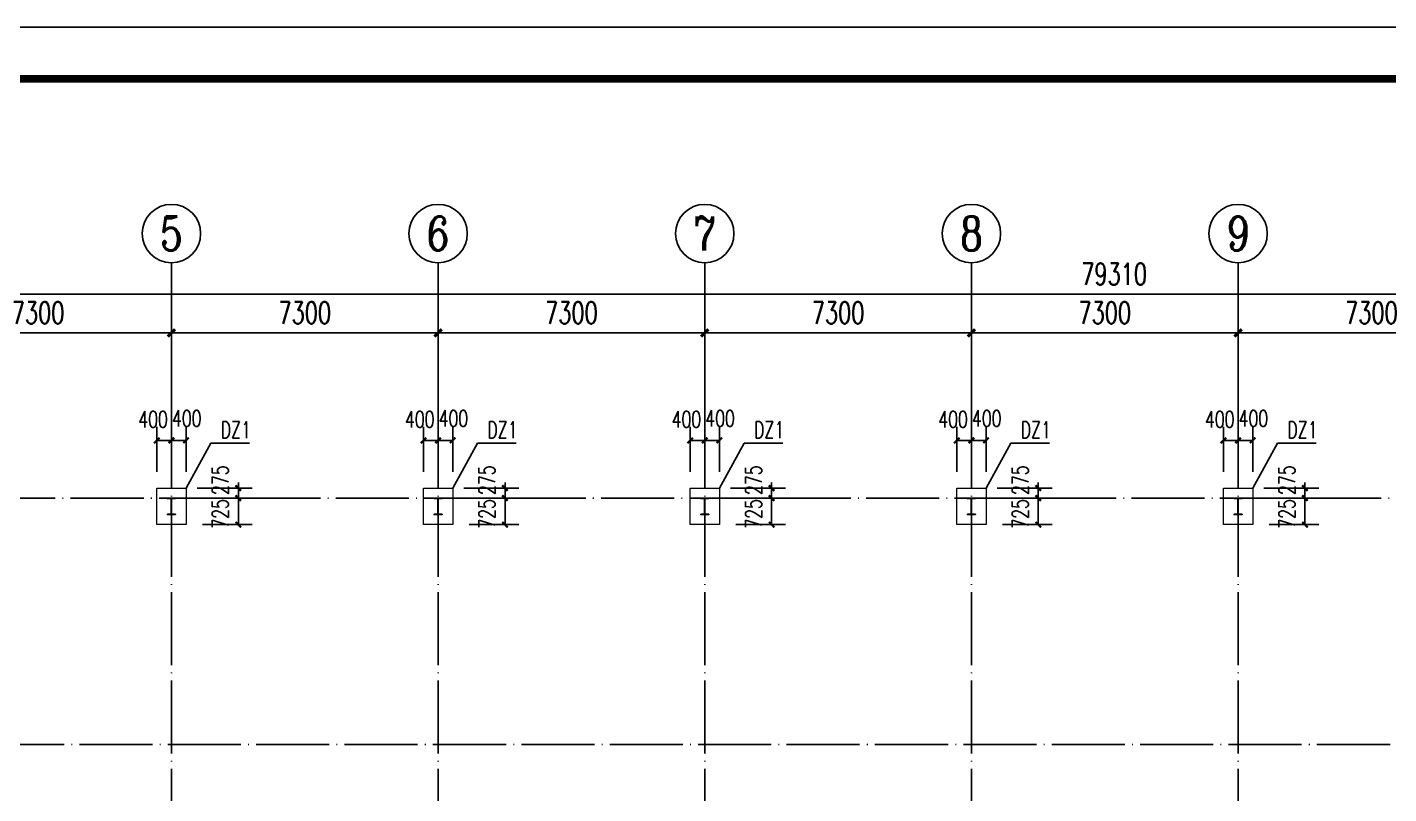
# Model space of a CAD drawing. Extents: x -89996 to 1006241, y -2176 to 440573.
# Drawn here: x 280342 to 317614, y 151594 to 172594 of the extents above; entities that cross this region are included whole.
import ezdxf
from ezdxf.enums import TextEntityAlignment as Align

# ---------------------------------------------------------------- set-up
doc = ezdxf.new("R2010")
doc.units = 0
doc.header["$LTSCALE"] = 1000
doc.header["$MEASUREMENT"] = 0
doc.linetypes.add('DOTE', pattern=[2.42, 2, -0.2, 0.02, -0.2])
for name, color, linetype in [('AXIS', 3, 'Continuous'), ('AXIS_TEXT', 7, 'Continuous'), ('DIM_LEAD', 3, 'Continuous'), ('DOTE', 1, 'DOTE'), ('GZ', 50, 'Continuous'), ('PUB_TITLE', 4, 'Continuous'), ('WALL', 9, 'Continuous'), ('YCX', 90, 'Continuous')]:
    doc.layers.add(name, color=color, linetype=linetype)
doc.layers.add('BASE_SING', color=7, linetype='Continuous', lineweight=0)
doc.styles.add('_TCH_AXIS', font='COMPLEX', dxfattribs={"bigfont": 'GBCBIG'})
doc.styles.add('_TCH_DIM_T3', font='SIMPLEX', dxfattribs={"width": 0.705882, "bigfont": 'GBCBIG'})
doc.styles.add('COMPLEX', font='COMPLEX')
doc.dimstyles.new('_TCH_ARCH&&200', dxfattribs={"dimtxt": 595, "dimasz": 200, "dimexe": 500, "dimexo": 600, "dimgap": 252.5, "dimtad": 1, "dimdec": 0, "dimzin": 0, "dimdsep": 46, "dimtxsty": '_TCH_DIM_T3', "dimblk": 'ARCHTICK', "dimcen": 0.09, "dimclrt": 7, "dimazin": 2, "dimtfac": 1, "dimtdec": 0, "dimtix": 1, "dimtmove": 2, "dimatfit": 3, "dimfxl": 0, "dimtolj": 1, "dimtzin": 0, "dimarcsym": 0})
doc.dimstyles.new('TCH-200-1', dxfattribs={"dimtxt": 595, "dimasz": 200, "dimexe": 500, "dimexo": 600, "dimgap": 252.5, "dimtad": 1, "dimdec": 0, "dimzin": 0, "dimdsep": 46, "dimtxsty": '_TCH_DIM_T3', "dimblk": 'ARCHTICK', "dimcen": 0.09, "dimclrd": 3, "dimclre": 3, "dimclrt": 7, "dimazin": 2, "dimtfac": 1, "dimtdec": 0, "dimtix": 1, "dimtmove": 2, "dimatfit": 3, "dimfxl": 0, "dimtolj": 1, "dimtzin": 0, "dimarcsym": 0})
doc.dimstyles.new('TCH_150_1', dxfattribs={"dimtxt": 446.25, "dimasz": 150, "dimexe": 375, "dimexo": 450, "dimgap": 189.375, "dimtad": 1, "dimdec": 0, "dimzin": 0, "dimdsep": 46, "dimtxsty": '_TCH_DIM_T3', "dimblk": 'ARCHTICK', "dimcen": 0.09, "dimclrd": 256, "dimclre": 256, "dimclrt": 7, "dimazin": 2, "dimtfac": 1, "dimtdec": 0, "dimtix": 1, "dimtmove": 2, "dimatfit": 3, "dimfxl": 0, "dimtolj": 1, "dimtzin": 0, "dimarcsym": 0})

# ---------------------------------------------------------------- blocks, each defined once
blk = doc.blocks.new('_AXISO')
blk.add_circle((0, 0), 0.5)
at = {"layer": 'AXIS_TEXT', "style": 'COMPLEX', "width": 1.041667}
blk.add_attdef('A', text='', height=0.56, dxfattribs=at).set_placement((-0.25, -0.28), (0.25, -0.28), align=Align.FIT)
blk = doc.blocks.new('_ArchTick')
at = {"color": 0, "linetype": 'ByBlock', "const_width": 0.4}
blk.add_lwpolyline([(-0.5, -0.5), (0.5, 0.5)], dxfattribs=at)
blk = doc.blocks.new('*D3021')
at = {"layer": 'AXIS', "color": 0, "lineweight": -2, "transparency": 16777216}
for p, q in [((17240, 42427), (17240, 45877)), ((24540, 42427), (24540, 45877)), ((17240, 45377), (24540, 45377))]:
    blk.add_line(p, q, dxfattribs=at)
at = {"layer": 'Defpoints', "color": 0, "transparency": 16777216}
for p in [(24540, 45377), (17240, 41827), (24540, 41827)]:
    blk.add_point(p, dxfattribs=at)
at = {"layer": 'AXIS', "color": 0, "lineweight": -2, "transparency": 16777216, "xscale": 200, "yscale": 200, "zscale": 200, "rotation": 180}
blk.add_blockref('_ArchTick', (17240, 45377), dxfattribs=at)
at = {"layer": 'AXIS', "color": 0, "lineweight": -2, "transparency": 16777216, "xscale": 200, "yscale": 200, "zscale": 200}
blk.add_blockref('_ArchTick', (24540, 45377), dxfattribs=at)
at = {"layer": 'AXIS', "color": 7, "transparency": 16777216, "insert": (20890, 45927), "char_height": 595, "attachment_point": 5, "style": '_TCH_DIM_T3'}
blk.add_mtext('\\A1;7300', dxfattribs=at)
blk = doc.blocks.new('*D3022')
at = {"layer": 'AXIS', "color": 0, "lineweight": -2, "transparency": 16777216}
for p, q in [((24540, 42427), (24540, 45877)), ((31840, 42427), (31840, 45877)), ((24540, 45377), (31840, 45377))]:
    blk.add_line(p, q, dxfattribs=at)
at = {"layer": 'Defpoints', "color": 0, "transparency": 16777216}
for p in [(31840, 45377), (24540, 41827), (31840, 41827)]:
    blk.add_point(p, dxfattribs=at)
at = {"layer": 'AXIS', "color": 0, "lineweight": -2, "transparency": 16777216, "xscale": 200, "yscale": 200, "zscale": 200, "rotation": 180}
blk.add_blockref('_ArchTick', (24540, 45377), dxfattribs=at)
at = {"layer": 'AXIS', "color": 0, "lineweight": -2, "transparency": 16777216, "xscale": 200, "yscale": 200, "zscale": 200}
blk.add_blockref('_ArchTick', (31840, 45377), dxfattribs=at)
at = {"layer": 'AXIS', "color": 7, "transparency": 16777216, "insert": (28190, 45927), "char_height": 595, "attachment_point": 5, "style": '_TCH_DIM_T3'}
blk.add_mtext('\\A1;7300', dxfattribs=at)
blk = doc.blocks.new('*D3023')
at = {"layer": 'AXIS', "color": 0, "lineweight": -2, "transparency": 16777216}
for p, q in [((31840, 42427), (31840, 45877)), ((39140, 42427), (39140, 45877)), ((31840, 45377), (39140, 45377))]:
    blk.add_line(p, q, dxfattribs=at)
at = {"layer": 'Defpoints', "color": 0, "transparency": 16777216}
for p in [(39140, 45377), (31840, 41827), (39140, 41827)]:
    blk.add_point(p, dxfattribs=at)
at = {"layer": 'AXIS', "color": 0, "lineweight": -2, "transparency": 16777216, "xscale": 200, "yscale": 200, "zscale": 200, "rotation": 180}
blk.add_blockref('_ArchTick', (31840, 45377), dxfattribs=at)
at = {"layer": 'AXIS', "color": 0, "lineweight": -2, "transparency": 16777216, "xscale": 200, "yscale": 200, "zscale": 200}
blk.add_blockref('_ArchTick', (39140, 45377), dxfattribs=at)
at = {"layer": 'AXIS', "color": 7, "transparency": 16777216, "insert": (35490, 45927), "char_height": 595, "attachment_point": 5, "style": '_TCH_DIM_T3'}
blk.add_mtext('\\A1;7300', dxfattribs=at)
blk = doc.blocks.new('*D3024')
at = {"layer": 'AXIS', "color": 0, "lineweight": -2, "transparency": 16777216}
for p, q in [((39140, 42427), (39140, 45877)), ((46440, 42427), (46440, 45877)), ((39140, 45377), (46440, 45377))]:
    blk.add_line(p, q, dxfattribs=at)
at = {"layer": 'Defpoints', "color": 0, "transparency": 16777216}
for p in [(46440, 45377), (39140, 41827), (46440, 41827)]:
    blk.add_point(p, dxfattribs=at)
at = {"layer": 'AXIS', "color": 0, "lineweight": -2, "transparency": 16777216, "xscale": 200, "yscale": 200, "zscale": 200, "rotation": 180}
blk.add_blockref('_ArchTick', (39140, 45377), dxfattribs=at)
at = {"layer": 'AXIS', "color": 0, "lineweight": -2, "transparency": 16777216, "xscale": 200, "yscale": 200, "zscale": 200}
blk.add_blockref('_ArchTick', (46440, 45377), dxfattribs=at)
at = {"layer": 'AXIS', "color": 7, "transparency": 16777216, "insert": (42790, 45927), "char_height": 595, "attachment_point": 5, "style": '_TCH_DIM_T3'}
blk.add_mtext('\\A1;7300', dxfattribs=at)
blk = doc.blocks.new('*D3025')
at = {"layer": 'AXIS', "color": 0, "lineweight": -2, "transparency": 16777216}
for p, q in [((46440, 42427), (46440, 45877)), ((53740, 42427), (53740, 45877)), ((46440, 45377), (53740, 45377))]:
    blk.add_line(p, q, dxfattribs=at)
at = {"layer": 'Defpoints', "color": 0, "transparency": 16777216}
for p in [(53740, 45377), (46440, 41827), (53740, 41827)]:
    blk.add_point(p, dxfattribs=at)
at = {"layer": 'AXIS', "color": 0, "lineweight": -2, "transparency": 16777216, "xscale": 200, "yscale": 200, "zscale": 200, "rotation": 180}
blk.add_blockref('_ArchTick', (46440, 45377), dxfattribs=at)
at = {"layer": 'AXIS', "color": 0, "lineweight": -2, "transparency": 16777216, "xscale": 200, "yscale": 200, "zscale": 200}
blk.add_blockref('_ArchTick', (53740, 45377), dxfattribs=at)
at = {"layer": 'AXIS', "color": 7, "transparency": 16777216, "insert": (50090, 45927), "char_height": 595, "attachment_point": 5, "style": '_TCH_DIM_T3'}
blk.add_mtext('\\A1;7300', dxfattribs=at)
blk = doc.blocks.new('*D3026')
at = {"layer": 'AXIS', "color": 0, "lineweight": -2, "transparency": 16777216}
for p, q in [((53740, 42427), (53740, 45877)), ((61040, 42427), (61040, 45877)), ((53740, 45377), (61040, 45377))]:
    blk.add_line(p, q, dxfattribs=at)
at = {"layer": 'Defpoints', "color": 0, "transparency": 16777216}
for p in [(61040, 45377), (53740, 41827), (61040, 41827)]:
    blk.add_point(p, dxfattribs=at)
at = {"layer": 'AXIS', "color": 0, "lineweight": -2, "transparency": 16777216, "xscale": 200, "yscale": 200, "zscale": 200, "rotation": 180}
blk.add_blockref('_ArchTick', (53740, 45377), dxfattribs=at)
at = {"layer": 'AXIS', "color": 0, "lineweight": -2, "transparency": 16777216, "xscale": 200, "yscale": 200, "zscale": 200}
blk.add_blockref('_ArchTick', (61040, 45377), dxfattribs=at)
at = {"layer": 'AXIS', "color": 7, "transparency": 16777216, "insert": (57390, 45927), "char_height": 595, "attachment_point": 5, "style": '_TCH_DIM_T3'}
blk.add_mtext('\\A1;7300', dxfattribs=at)
blk = doc.blocks.new('*D324')
at = {"layer": 'Defpoints', "color": 0, "transparency": 16777216}
for p in [(270440, 165281), (349750, 160033), (270440, 159793)]:
    blk.add_point(p, dxfattribs=at)
at = {"layer": 'WALL', "color": 3, "lineweight": -2, "transparency": 16777216}
for p, q in [((270440, 160393), (270440, 165781)), ((349750, 160633), (349750, 165781)), ((349750, 165281), (270440, 165281))]:
    blk.add_line(p, q, dxfattribs=at)
at = {"layer": 'WALL', "color": 3, "lineweight": -2, "transparency": 16777216, "xscale": 200, "yscale": 200, "zscale": 200, "rotation": 180}
blk.add_blockref('_ArchTick', (270440, 165281), dxfattribs=at)
at = {"layer": 'WALL', "color": 3, "lineweight": -2, "transparency": 16777216, "xscale": 200, "yscale": 200, "zscale": 200}
blk.add_blockref('_ArchTick', (349750, 165281), dxfattribs=at)
at = {"layer": 'WALL', "color": 7, "transparency": 16777216, "insert": (310095, 165831), "char_height": 595, "attachment_point": 5, "style": '_TCH_DIM_T3'}
blk.add_mtext('\\A1;79310', dxfattribs=at)
blk = doc.blocks.new('*D2246')
at = {"layer": 'Defpoints', "color": 0, "transparency": 16777216}
for p in [(284290, 161275), (283890, 159968), (284290, 159968)]:
    blk.add_point(p, dxfattribs=at)
at = {"layer": 'DIM_LEAD', "lineweight": -2, "transparency": 16777216}
for p, q in [((283890, 160418), (283890, 161650)), ((284290, 160418), (284290, 161650)), ((283890, 161275), (284290, 161275))]:
    blk.add_line(p, q, dxfattribs=at)
at = {"layer": 'DIM_LEAD', "lineweight": -2, "transparency": 16777216, "xscale": 150, "yscale": 150, "zscale": 150, "rotation": 180}
blk.add_blockref('_ArchTick', (283890, 161275), dxfattribs=at)
at = {"layer": 'DIM_LEAD', "lineweight": -2, "transparency": 16777216, "xscale": 150, "yscale": 150, "zscale": 150}
blk.add_blockref('_ArchTick', (284290, 161275), dxfattribs=at)
at = {"layer": 'DIM_LEAD', "color": 7, "transparency": 16777216, "insert": (283787, 161851), "char_height": 446.2, "attachment_point": 5, "style": '_TCH_DIM_T3'}
blk.add_mtext('\\A1;400', dxfattribs=at)
blk = doc.blocks.new('*D2247')
at = {"layer": 'Defpoints', "color": 0, "transparency": 16777216}
for p in [(284690, 161275), (284290, 159968), (284690, 159968)]:
    blk.add_point(p, dxfattribs=at)
at = {"layer": 'DIM_LEAD', "lineweight": -2, "transparency": 16777216}
for p, q in [((284290, 160418), (284290, 161650)), ((284690, 160418), (284690, 161650)), ((284290, 161275), (284690, 161275))]:
    blk.add_line(p, q, dxfattribs=at)
at = {"layer": 'DIM_LEAD', "lineweight": -2, "transparency": 16777216, "xscale": 150, "yscale": 150, "zscale": 150, "rotation": 180}
blk.add_blockref('_ArchTick', (284290, 161275), dxfattribs=at)
at = {"layer": 'DIM_LEAD', "lineweight": -2, "transparency": 16777216, "xscale": 150, "yscale": 150, "zscale": 150}
blk.add_blockref('_ArchTick', (284690, 161275), dxfattribs=at)
at = {"layer": 'DIM_LEAD', "color": 7, "transparency": 16777216, "insert": (284708, 161876), "char_height": 446.2, "attachment_point": 5, "style": '_TCH_DIM_T3'}
blk.add_mtext('\\A1;400', dxfattribs=at)
blk = doc.blocks.new('*D2248')
at = {"layer": 'Defpoints', "color": 0, "transparency": 16777216}
for p in [(284540, 159967), (286121, 159967), (284575, 159693)]:
    blk.add_point(p, dxfattribs=at)
at = {"layer": 'DIM_LEAD', "lineweight": -2, "transparency": 16777216}
for p, q in [((284990, 159967), (286496, 159967)), ((286121, 159967), (286121, 160117)), ((286121, 159693), (286121, 159967)), ((285025, 159693), (286496, 159693)), ((286121, 159693), (286121, 159543))]:
    blk.add_line(p, q, dxfattribs=at)
at = {"layer": 'DIM_LEAD', "lineweight": -2, "transparency": 16777216, "xscale": 150, "yscale": 150, "zscale": 150}
for p, rotation in [((286121, 159967), 270), ((286121, 159693), 90)]:
    blk.add_blockref('_ArchTick', p, dxfattribs=dict(at, rotation=rotation))
at = {"layer": 'DIM_LEAD', "color": 7, "transparency": 16777216, "insert": (285627, 160184), "char_height": 446.2, "attachment_point": 5, "rotation": 90, "style": '_TCH_DIM_T3'}
blk.add_mtext('\\A1;275', dxfattribs=at)
blk = doc.blocks.new('*D2249')
at = {"layer": 'Defpoints', "color": 0, "transparency": 16777216}
for p in [(284575, 159693), (286121, 159693), (284690, 158968)]:
    blk.add_point(p, dxfattribs=at)
at = {"layer": 'DIM_LEAD', "lineweight": -2, "transparency": 16777216}
for p, q in [((285025, 159693), (286496, 159693)), ((286121, 158968), (286121, 159693)), ((285140, 158968), (286496, 158968))]:
    blk.add_line(p, q, dxfattribs=at)
at = {"layer": 'DIM_LEAD', "lineweight": -2, "transparency": 16777216, "xscale": 150, "yscale": 150, "zscale": 150}
for p, rotation in [((286121, 159693), 90), ((286121, 158968), 270)]:
    blk.add_blockref('_ArchTick', p, dxfattribs=dict(at, rotation=rotation))
at = {"layer": 'DIM_LEAD', "color": 7, "transparency": 16777216, "insert": (285627, 159261), "char_height": 446.2, "attachment_point": 5, "rotation": 90, "style": '_TCH_DIM_T3'}
blk.add_mtext('\\A1;725', dxfattribs=at)
blk = doc.blocks.new('*D2250')
at = {"layer": 'Defpoints', "color": 0, "transparency": 16777216}
for p in [(291590, 161275), (291190, 159968), (291590, 159968)]:
    blk.add_point(p, dxfattribs=at)
at = {"layer": 'DIM_LEAD', "lineweight": -2, "transparency": 16777216}
for p, q in [((291190, 160418), (291190, 161650)), ((291590, 160418), (291590, 161650)), ((291190, 161275), (291590, 161275))]:
    blk.add_line(p, q, dxfattribs=at)
at = {"layer": 'DIM_LEAD', "lineweight": -2, "transparency": 16777216, "xscale": 150, "yscale": 150, "zscale": 150, "rotation": 180}
blk.add_blockref('_ArchTick', (291190, 161275), dxfattribs=at)
at = {"layer": 'DIM_LEAD', "lineweight": -2, "transparency": 16777216, "xscale": 150, "yscale": 150, "zscale": 150}
blk.add_blockref('_ArchTick', (291590, 161275), dxfattribs=at)
at = {"layer": 'DIM_LEAD', "color": 7, "transparency": 16777216, "insert": (291087, 161851), "char_height": 446.2, "attachment_point": 5, "style": '_TCH_DIM_T3'}
blk.add_mtext('\\A1;400', dxfattribs=at)
blk = doc.blocks.new('*D2251')
at = {"layer": 'Defpoints', "color": 0, "transparency": 16777216}
for p in [(291990, 161275), (291590, 159968), (291990, 159968)]:
    blk.add_point(p, dxfattribs=at)
at = {"layer": 'DIM_LEAD', "lineweight": -2, "transparency": 16777216}
for p, q in [((291590, 160418), (291590, 161650)), ((291990, 160418), (291990, 161650)), ((291590, 161275), (291990, 161275))]:
    blk.add_line(p, q, dxfattribs=at)
at = {"layer": 'DIM_LEAD', "lineweight": -2, "transparency": 16777216, "xscale": 150, "yscale": 150, "zscale": 150, "rotation": 180}
blk.add_blockref('_ArchTick', (291590, 161275), dxfattribs=at)
at = {"layer": 'DIM_LEAD', "lineweight": -2, "transparency": 16777216, "xscale": 150, "yscale": 150, "zscale": 150}
blk.add_blockref('_ArchTick', (291990, 161275), dxfattribs=at)
at = {"layer": 'DIM_LEAD', "color": 7, "transparency": 16777216, "insert": (292008, 161876), "char_height": 446.2, "attachment_point": 5, "style": '_TCH_DIM_T3'}
blk.add_mtext('\\A1;400', dxfattribs=at)
blk = doc.blocks.new('*D2252')
at = {"layer": 'Defpoints', "color": 0, "transparency": 16777216}
for p in [(291840, 159967), (293421, 159967), (291875, 159693)]:
    blk.add_point(p, dxfattribs=at)
at = {"layer": 'DIM_LEAD', "lineweight": -2, "transparency": 16777216}
for p, q in [((292290, 159967), (293796, 159967)), ((293421, 159967), (293421, 160117)), ((293421, 159693), (293421, 159967)), ((292325, 159693), (293796, 159693)), ((293421, 159693), (293421, 159543))]:
    blk.add_line(p, q, dxfattribs=at)
at = {"layer": 'DIM_LEAD', "lineweight": -2, "transparency": 16777216, "xscale": 150, "yscale": 150, "zscale": 150}
for p, rotation in [((293421, 159967), 270), ((293421, 159693), 90)]:
    blk.add_blockref('_ArchTick', p, dxfattribs=dict(at, rotation=rotation))
at = {"layer": 'DIM_LEAD', "color": 7, "transparency": 16777216, "insert": (292927, 160184), "char_height": 446.2, "attachment_point": 5, "rotation": 90, "style": '_TCH_DIM_T3'}
blk.add_mtext('\\A1;275', dxfattribs=at)
blk = doc.blocks.new('*D2253')
at = {"layer": 'Defpoints', "color": 0, "transparency": 16777216}
for p in [(291875, 159693), (293421, 159693), (291990, 158968)]:
    blk.add_point(p, dxfattribs=at)
at = {"layer": 'DIM_LEAD', "lineweight": -2, "transparency": 16777216}
for p, q in [((292325, 159693), (293796, 159693)), ((293421, 158968), (293421, 159693)), ((292440, 158968), (293796, 158968))]:
    blk.add_line(p, q, dxfattribs=at)
at = {"layer": 'DIM_LEAD', "lineweight": -2, "transparency": 16777216, "xscale": 150, "yscale": 150, "zscale": 150}
for p, rotation in [((293421, 159693), 90), ((293421, 158968), 270)]:
    blk.add_blockref('_ArchTick', p, dxfattribs=dict(at, rotation=rotation))
at = {"layer": 'DIM_LEAD', "color": 7, "transparency": 16777216, "insert": (292927, 159261), "char_height": 446.2, "attachment_point": 5, "rotation": 90, "style": '_TCH_DIM_T3'}
blk.add_mtext('\\A1;725', dxfattribs=at)
blk = doc.blocks.new('*D2254')
at = {"layer": 'Defpoints', "color": 0, "transparency": 16777216}
for p in [(298890, 161275), (298490, 159968), (298890, 159968)]:
    blk.add_point(p, dxfattribs=at)
at = {"layer": 'DIM_LEAD', "lineweight": -2, "transparency": 16777216}
for p, q in [((298490, 160418), (298490, 161650)), ((298890, 160418), (298890, 161650)), ((298490, 161275), (298890, 161275))]:
    blk.add_line(p, q, dxfattribs=at)
at = {"layer": 'DIM_LEAD', "lineweight": -2, "transparency": 16777216, "xscale": 150, "yscale": 150, "zscale": 150, "rotation": 180}
blk.add_blockref('_ArchTick', (298490, 161275), dxfattribs=at)
at = {"layer": 'DIM_LEAD', "lineweight": -2, "transparency": 16777216, "xscale": 150, "yscale": 150, "zscale": 150}
blk.add_blockref('_ArchTick', (298890, 161275), dxfattribs=at)
at = {"layer": 'DIM_LEAD', "color": 7, "transparency": 16777216, "insert": (298387, 161851), "char_height": 446.2, "attachment_point": 5, "style": '_TCH_DIM_T3'}
blk.add_mtext('\\A1;400', dxfattribs=at)
blk = doc.blocks.new('*D2255')
at = {"layer": 'Defpoints', "color": 0, "transparency": 16777216}
for p in [(299290, 161275), (298890, 159968), (299290, 159968)]:
    blk.add_point(p, dxfattribs=at)
at = {"layer": 'DIM_LEAD', "lineweight": -2, "transparency": 16777216}
for p, q in [((298890, 160418), (298890, 161650)), ((299290, 160418), (299290, 161650)), ((298890, 161275), (299290, 161275))]:
    blk.add_line(p, q, dxfattribs=at)
at = {"layer": 'DIM_LEAD', "lineweight": -2, "transparency": 16777216, "xscale": 150, "yscale": 150, "zscale": 150, "rotation": 180}
blk.add_blockref('_ArchTick', (298890, 161275), dxfattribs=at)
at = {"layer": 'DIM_LEAD', "lineweight": -2, "transparency": 16777216, "xscale": 150, "yscale": 150, "zscale": 150}
blk.add_blockref('_ArchTick', (299290, 161275), dxfattribs=at)
at = {"layer": 'DIM_LEAD', "color": 7, "transparency": 16777216, "insert": (299308, 161876), "char_height": 446.2, "attachment_point": 5, "style": '_TCH_DIM_T3'}
blk.add_mtext('\\A1;400', dxfattribs=at)
blk = doc.blocks.new('*D2256')
at = {"layer": 'Defpoints', "color": 0, "transparency": 16777216}
for p in [(299140, 159967), (300721, 159967), (299175, 159693)]:
    blk.add_point(p, dxfattribs=at)
at = {"layer": 'DIM_LEAD', "lineweight": -2, "transparency": 16777216}
for p, q in [((299590, 159967), (301096, 159967)), ((300721, 159967), (300721, 160117)), ((300721, 159693), (300721, 159967)), ((299625, 159693), (301096, 159693)), ((300721, 159693), (300721, 159543))]:
    blk.add_line(p, q, dxfattribs=at)
at = {"layer": 'DIM_LEAD', "lineweight": -2, "transparency": 16777216, "xscale": 150, "yscale": 150, "zscale": 150}
for p, rotation in [((300721, 159967), 270), ((300721, 159693), 90)]:
    blk.add_blockref('_ArchTick', p, dxfattribs=dict(at, rotation=rotation))
at = {"layer": 'DIM_LEAD', "color": 7, "transparency": 16777216, "insert": (300227, 160184), "char_height": 446.2, "attachment_point": 5, "rotation": 90, "style": '_TCH_DIM_T3'}
blk.add_mtext('\\A1;275', dxfattribs=at)
blk = doc.blocks.new('*D2257')
at = {"layer": 'Defpoints', "color": 0, "transparency": 16777216}
for p in [(299175, 159693), (300721, 159693), (299290, 158968)]:
    blk.add_point(p, dxfattribs=at)
at = {"layer": 'DIM_LEAD', "lineweight": -2, "transparency": 16777216}
for p, q in [((299625, 159693), (301096, 159693)), ((300721, 158968), (300721, 159693)), ((299740, 158968), (301096, 158968))]:
    blk.add_line(p, q, dxfattribs=at)
at = {"layer": 'DIM_LEAD', "lineweight": -2, "transparency": 16777216, "xscale": 150, "yscale": 150, "zscale": 150}
for p, rotation in [((300721, 159693), 90), ((300721, 158968), 270)]:
    blk.add_blockref('_ArchTick', p, dxfattribs=dict(at, rotation=rotation))
at = {"layer": 'DIM_LEAD', "color": 7, "transparency": 16777216, "insert": (300227, 159261), "char_height": 446.2, "attachment_point": 5, "rotation": 90, "style": '_TCH_DIM_T3'}
blk.add_mtext('\\A1;725', dxfattribs=at)
blk = doc.blocks.new('*D2258')
at = {"layer": 'Defpoints', "color": 0, "transparency": 16777216}
for p in [(306190, 161275), (305790, 159968), (306190, 159968)]:
    blk.add_point(p, dxfattribs=at)
at = {"layer": 'DIM_LEAD', "lineweight": -2, "transparency": 16777216}
for p, q in [((305790, 160418), (305790, 161650)), ((306190, 160418), (306190, 161650)), ((305790, 161275), (306190, 161275))]:
    blk.add_line(p, q, dxfattribs=at)
at = {"layer": 'DIM_LEAD', "lineweight": -2, "transparency": 16777216, "xscale": 150, "yscale": 150, "zscale": 150, "rotation": 180}
blk.add_blockref('_ArchTick', (305790, 161275), dxfattribs=at)
at = {"layer": 'DIM_LEAD', "lineweight": -2, "transparency": 16777216, "xscale": 150, "yscale": 150, "zscale": 150}
blk.add_blockref('_ArchTick', (306190, 161275), dxfattribs=at)
at = {"layer": 'DIM_LEAD', "color": 7, "transparency": 16777216, "insert": (305687, 161851), "char_height": 446.2, "attachment_point": 5, "style": '_TCH_DIM_T3'}
blk.add_mtext('\\A1;400', dxfattribs=at)
blk = doc.blocks.new('*D2259')
at = {"layer": 'Defpoints', "color": 0, "transparency": 16777216}
for p in [(306590, 161275), (306190, 159968), (306590, 159968)]:
    blk.add_point(p, dxfattribs=at)
at = {"layer": 'DIM_LEAD', "lineweight": -2, "transparency": 16777216}
for p, q in [((306190, 160418), (306190, 161650)), ((306590, 160418), (306590, 161650)), ((306190, 161275), (306590, 161275))]:
    blk.add_line(p, q, dxfattribs=at)
at = {"layer": 'DIM_LEAD', "lineweight": -2, "transparency": 16777216, "xscale": 150, "yscale": 150, "zscale": 150, "rotation": 180}
blk.add_blockref('_ArchTick', (306190, 161275), dxfattribs=at)
at = {"layer": 'DIM_LEAD', "lineweight": -2, "transparency": 16777216, "xscale": 150, "yscale": 150, "zscale": 150}
blk.add_blockref('_ArchTick', (306590, 161275), dxfattribs=at)
at = {"layer": 'DIM_LEAD', "color": 7, "transparency": 16777216, "insert": (306608, 161876), "char_height": 446.2, "attachment_point": 5, "style": '_TCH_DIM_T3'}
blk.add_mtext('\\A1;400', dxfattribs=at)
blk = doc.blocks.new('*D2260')
at = {"layer": 'Defpoints', "color": 0, "transparency": 16777216}
for p in [(306440, 159967), (308021, 159967), (306475, 159693)]:
    blk.add_point(p, dxfattribs=at)
at = {"layer": 'DIM_LEAD', "lineweight": -2, "transparency": 16777216}
for p, q in [((306890, 159967), (308396, 159967)), ((308021, 159967), (308021, 160117)), ((308021, 159693), (308021, 159967)), ((306925, 159693), (308396, 159693)), ((308021, 159693), (308021, 159543))]:
    blk.add_line(p, q, dxfattribs=at)
at = {"layer": 'DIM_LEAD', "lineweight": -2, "transparency": 16777216, "xscale": 150, "yscale": 150, "zscale": 150}
for p, rotation in [((308021, 159967), 270), ((308021, 159693), 90)]:
    blk.add_blockref('_ArchTick', p, dxfattribs=dict(at, rotation=rotation))
at = {"layer": 'DIM_LEAD', "color": 7, "transparency": 16777216, "insert": (307527, 160184), "char_height": 446.2, "attachment_point": 5, "rotation": 90, "style": '_TCH_DIM_T3'}
blk.add_mtext('\\A1;275', dxfattribs=at)
blk = doc.blocks.new('*D2261')
at = {"layer": 'Defpoints', "color": 0, "transparency": 16777216}
for p in [(306475, 159693), (308021, 159693), (306590, 158968)]:
    blk.add_point(p, dxfattribs=at)
at = {"layer": 'DIM_LEAD', "lineweight": -2, "transparency": 16777216}
for p, q in [((306925, 159693), (308396, 159693)), ((308021, 158968), (308021, 159693)), ((307040, 158968), (308396, 158968))]:
    blk.add_line(p, q, dxfattribs=at)
at = {"layer": 'DIM_LEAD', "lineweight": -2, "transparency": 16777216, "xscale": 150, "yscale": 150, "zscale": 150}
for p, rotation in [((308021, 159693), 90), ((308021, 158968), 270)]:
    blk.add_blockref('_ArchTick', p, dxfattribs=dict(at, rotation=rotation))
at = {"layer": 'DIM_LEAD', "color": 7, "transparency": 16777216, "insert": (307527, 159261), "char_height": 446.2, "attachment_point": 5, "rotation": 90, "style": '_TCH_DIM_T3'}
blk.add_mtext('\\A1;725', dxfattribs=at)
blk = doc.blocks.new('*D2262')
at = {"layer": 'Defpoints', "color": 0, "transparency": 16777216}
for p in [(313490, 161275), (313090, 159968), (313490, 159968)]:
    blk.add_point(p, dxfattribs=at)
at = {"layer": 'DIM_LEAD', "lineweight": -2, "transparency": 16777216}
for p, q in [((313090, 160418), (313090, 161650)), ((313490, 160418), (313490, 161650)), ((313090, 161275), (313490, 161275))]:
    blk.add_line(p, q, dxfattribs=at)
at = {"layer": 'DIM_LEAD', "lineweight": -2, "transparency": 16777216, "xscale": 150, "yscale": 150, "zscale": 150, "rotation": 180}
blk.add_blockref('_ArchTick', (313090, 161275), dxfattribs=at)
at = {"layer": 'DIM_LEAD', "lineweight": -2, "transparency": 16777216, "xscale": 150, "yscale": 150, "zscale": 150}
blk.add_blockref('_ArchTick', (313490, 161275), dxfattribs=at)
at = {"layer": 'DIM_LEAD', "color": 7, "transparency": 16777216, "insert": (312987, 161851), "char_height": 446.2, "attachment_point": 5, "style": '_TCH_DIM_T3'}
blk.add_mtext('\\A1;400', dxfattribs=at)
blk = doc.blocks.new('*D2263')
at = {"layer": 'Defpoints', "color": 0, "transparency": 16777216}
for p in [(313890, 161275), (313490, 159968), (313890, 159968)]:
    blk.add_point(p, dxfattribs=at)
at = {"layer": 'DIM_LEAD', "lineweight": -2, "transparency": 16777216}
for p, q in [((313490, 160418), (313490, 161650)), ((313890, 160418), (313890, 161650)), ((313490, 161275), (313890, 161275))]:
    blk.add_line(p, q, dxfattribs=at)
at = {"layer": 'DIM_LEAD', "lineweight": -2, "transparency": 16777216, "xscale": 150, "yscale": 150, "zscale": 150, "rotation": 180}
blk.add_blockref('_ArchTick', (313490, 161275), dxfattribs=at)
at = {"layer": 'DIM_LEAD', "lineweight": -2, "transparency": 16777216, "xscale": 150, "yscale": 150, "zscale": 150}
blk.add_blockref('_ArchTick', (313890, 161275), dxfattribs=at)
at = {"layer": 'DIM_LEAD', "color": 7, "transparency": 16777216, "insert": (313908, 161876), "char_height": 446.2, "attachment_point": 5, "style": '_TCH_DIM_T3'}
blk.add_mtext('\\A1;400', dxfattribs=at)
blk = doc.blocks.new('*D2264')
at = {"layer": 'Defpoints', "color": 0, "transparency": 16777216}
for p in [(313740, 159967), (315321, 159967), (313775, 159693)]:
    blk.add_point(p, dxfattribs=at)
at = {"layer": 'DIM_LEAD', "lineweight": -2, "transparency": 16777216}
for p, q in [((314190, 159967), (315696, 159967)), ((315321, 159967), (315321, 160117)), ((315321, 159693), (315321, 159967)), ((314225, 159693), (315696, 159693)), ((315321, 159693), (315321, 159543))]:
    blk.add_line(p, q, dxfattribs=at)
at = {"layer": 'DIM_LEAD', "lineweight": -2, "transparency": 16777216, "xscale": 150, "yscale": 150, "zscale": 150}
for p, rotation in [((315321, 159967), 270), ((315321, 159693), 90)]:
    blk.add_blockref('_ArchTick', p, dxfattribs=dict(at, rotation=rotation))
at = {"layer": 'DIM_LEAD', "color": 7, "transparency": 16777216, "insert": (314827, 160184), "char_height": 446.2, "attachment_point": 5, "rotation": 90, "style": '_TCH_DIM_T3'}
blk.add_mtext('\\A1;275', dxfattribs=at)
blk = doc.blocks.new('*D2265')
at = {"layer": 'Defpoints', "color": 0, "transparency": 16777216}
for p in [(313775, 159693), (315321, 159693), (313890, 158968)]:
    blk.add_point(p, dxfattribs=at)
at = {"layer": 'DIM_LEAD', "lineweight": -2, "transparency": 16777216}
for p, q in [((314225, 159693), (315696, 159693)), ((315321, 158968), (315321, 159693)), ((314340, 158968), (315696, 158968))]:
    blk.add_line(p, q, dxfattribs=at)
at = {"layer": 'DIM_LEAD', "lineweight": -2, "transparency": 16777216, "xscale": 150, "yscale": 150, "zscale": 150}
for p, rotation in [((315321, 159693), 90), ((315321, 158968), 270)]:
    blk.add_blockref('_ArchTick', p, dxfattribs=dict(at, rotation=rotation))
at = {"layer": 'DIM_LEAD', "color": 7, "transparency": 16777216, "insert": (314827, 159261), "char_height": 446.2, "attachment_point": 5, "rotation": 90, "style": '_TCH_DIM_T3'}
blk.add_mtext('\\A1;725', dxfattribs=at)
blk = doc.blocks.new('A$C3A647AB8')
at = {"layer": 'AXIS'}
for p, q in [((24540, 41826.8), (24540, 47298.2)), ((31840, 41826.8), (31840, 47298.2)), ((39140, 41826.8), (39140, 47298.2)), ((46440, 41826.8), (46440, 47298.2)), ((53740, 41826.8), (53740, 47298.2))]:
    blk.add_line(p, q, dxfattribs=at)
at = {"layer": 'DOTE'}
for p, q in [((24540, -26.8), (24540, 41826.8)), ((31840, -26.8), (31840, 41826.8)), ((39140, -26.8), (39140, 41826.8)), ((46440, -26.8), (46440, 41826.8)), ((53740, -26.8), (53740, 41826.8)), ((0, 40850), (91000, 40850)), ((240, 34100), (91240, 34100))]:
    blk.add_line(p, q, dxfattribs=at)
at = {"layer": 'GZ'}
for points in [[(24650, 40850), (24430, 40850), (24430, 40840), (24533.1, 40840), (24537, 40835), (24537, 40414.6), (24533.1, 40410), (24430, 40410), (24430, 40400), (24650, 40400), (24650, 40410), (24547, 40410), (24543, 40414.5), (24543, 40835), (24547, 40840), (24650, 40840), (24650, 40850)], [(31950, 40850), (31730, 40850), (31730, 40840), (31833.1, 40840), (31837, 40835), (31837, 40414.6), (31833.1, 40410), (31730, 40410), (31730, 40400), (31950, 40400), (31950, 40410), (31847, 40410), (31843, 40414.5), (31843, 40835), (31847, 40840), (31950, 40840), (31950, 40850)], [(39250, 40850), (39030, 40850), (39030, 40840), (39133.1, 40840), (39137, 40835), (39137, 40414.6), (39133.1, 40410), (39030, 40410), (39030, 40400), (39250, 40400), (39250, 40410), (39147, 40410), (39143, 40414.5), (39143, 40835), (39147, 40840), (39250, 40840), (39250, 40850)], [(46550, 40850), (46330, 40850), (46330, 40840), (46433.1, 40840), (46437, 40835), (46437, 40414.6), (46433.1, 40410), (46330, 40410), (46330, 40400), (46550, 40400), (46550, 40410), (46447, 40410), (46443, 40414.5), (46443, 40835), (46447, 40840), (46550, 40840), (46550, 40850)], [(53850, 40850), (53630, 40850), (53630, 40840), (53733.1, 40840), (53737, 40835), (53737, 40414.6), (53733.1, 40410), (53630, 40410), (53630, 40400), (53850, 40400), (53850, 40410), (53747, 40410), (53743, 40414.5), (53743, 40835), (53747, 40840), (53850, 40840), (53850, 40850)]]:
    blk.add_lwpolyline(points, close=True, dxfattribs=at)
at = {"layer": 'AXIS'}
ref = blk.add_blockref('_AXISO', (24540, 48098.2), dxfattribs=dict(at, xscale=1600, yscale=1600, zscale=1600))
ref.add_attrib('A', '5', dxfattribs={"layer": 'AXIS_TEXT', "height": 931.9, "style": '_TCH_AXIS'}).set_placement((24229.4, 47632.3), (24850.6, 47632.3), align=Align.FIT)
ref = blk.add_blockref('_AXISO', (31840, 48098.2), dxfattribs=dict(at, xscale=1600, yscale=1600, zscale=1600))
ref.add_attrib('A', '6', dxfattribs={"layer": 'AXIS_TEXT', "height": 931.9, "style": '_TCH_AXIS'}).set_placement((31529.4, 47632.3), (32150.6, 47632.3), align=Align.FIT)
ref = blk.add_blockref('_AXISO', (39140, 48098.2), dxfattribs=dict(at, xscale=1600, yscale=1600, zscale=1600))
ref.add_attrib('A', '7', dxfattribs={"layer": 'AXIS_TEXT', "height": 931.9, "style": '_TCH_AXIS'}).set_placement((38829.4, 47632.3), (39450.6, 47632.3), align=Align.FIT)
ref = blk.add_blockref('_AXISO', (46440, 48098.2), dxfattribs=dict(at, xscale=1600, yscale=1600, zscale=1600))
ref.add_attrib('A', '8', dxfattribs={"layer": 'AXIS_TEXT', "height": 931.9, "style": '_TCH_AXIS'}).set_placement((46129.4, 47632.3), (46750.6, 47632.3), align=Align.FIT)
ref = blk.add_blockref('_AXISO', (53740, 48098.2), dxfattribs=dict(at, xscale=1600, yscale=1600, zscale=1600))
ref.add_attrib('A', '9', dxfattribs={"layer": 'AXIS_TEXT', "height": 931.9, "style": '_TCH_AXIS'}).set_placement((53429.4, 47632.3), (54050.6, 47632.3), align=Align.FIT)
for p1, p2, picture, middle in [((17240, 41826.8), (24540, 41826.8), '*D3021', (20890, 45926.8)), ((24540, 41826.8), (31840, 41826.8), '*D3022', (28190, 45926.8)), ((31840, 41826.8), (39140, 41826.8), '*D3023', (35490, 45926.8)), ((39140, 41826.8), (46440, 41826.8), '*D3024', (42790, 45926.8)), ((46440, 41826.8), (53740, 41826.8), '*D3025', (50090, 45926.8)), ((53740, 41826.8), (61040, 41826.8), '*D3026', (57390, 45926.8))]:
    dim = blk.add_aligned_dim(p1=p1, p2=p2, distance=3550, dimstyle='_TCH_ARCH&&200', dxfattribs=at)
    dim.commit()
    dim.dimension.update_dxf_attribs({"geometry": picture, "text_midpoint": middle})

msp = doc.modelspace()

# ---------------------------------------------------------------- linework, layer by layer
at = {"layer": 'BASE_SING'}
for points in [[(284689.64, 158967.68), (283889.64, 158967.68), (283889.64, 159967.68), (284689.64, 159967.68)], [(291989.64, 158967.68), (291189.64, 158967.68), (291189.64, 159967.68), (291989.64, 159967.68)], [(299289.64, 158967.68), (298489.64, 158967.68), (298489.64, 159967.68), (299289.64, 159967.68)], [(306589.64, 158967.68), (305789.64, 158967.68), (305789.64, 159967.68), (306589.64, 159967.68)], [(313889.64, 158967.68), (313089.64, 158967.68), (313089.64, 159967.68), (313889.64, 159967.68)]]:
    msp.add_lwpolyline(points, close=True, dxfattribs=at)
at = {"layer": 'DIM_LEAD'}
for p, q in [((284689.64, 159967.04), (285370.05, 161199.01)), ((285370.05, 161199.01), (286425.04, 161199.01)), ((291989.64, 159967.04), (292670.05, 161199.01)), ((292670.05, 161199.01), (293725.04, 161199.01)), ((299289.64, 159967.04), (299970.05, 161199.01)), ((299970.05, 161199.01), (301025.04, 161199.01)), ((306589.64, 159967.04), (307270.05, 161199.01)), ((307270.05, 161199.01), (308325.04, 161199.01)), ((313889.64, 159967.04), (314570.05, 161199.01)), ((314570.05, 161199.01), (315625.04, 161199.01))]:
    msp.add_line(p, q, dxfattribs=at)
at = {"layer": 'PUB_TITLE'}
msp.add_lwpolyline([(243069.57, 88593.71), (391669.57, 88593.71), (391669.57, 172593.71), (243069.57, 172593.71)], close=True, dxfattribs=at)
at = {"layer": 'PUB_TITLE', "const_width": 212.12}
msp.add_lwpolyline([(246604.92, 90007.85), (246604.92, 171179.57), (390255.43, 171179.57), (390255.43, 90007.85)], close=True, dxfattribs=at)

# ---------------------------------------------------------------- block references
at = {"layer": 'WALL'}
msp.add_blockref('A$C3A647AB8', (259749.65, 118842.68), dxfattribs=at)

# ---------------------------------------------------------------- texts
at = {"layer": 'YCX', "style": '_TCH_DIM_T3', "width": 0.705882}
for p in [(285638.31, 161338.99), (292938.31, 161338.99), (300238.31, 161338.99), (307538.31, 161338.99), (314838.31, 161338.99)]:
    msp.add_text('DZ1', height=450, dxfattribs=at).set_placement(p)

# ---------------------------------------------------------------- dimensions: what is measured, and where the dimension line sits
at = {"layer": 'DIM_LEAD'}
for base, p1, p2, picture, middle in [((284289.64, 161274.99), (283889.64, 159968.07), (284289.64, 159968.07), '*D2246', (283786.72, 161851.47)), ((284689.64, 161274.99), (284289.64, 159968.07), (284689.64, 159968.07), '*D2247', (284707.71, 161875.55)), ((291589.64, 161274.99), (291189.64, 159968.07), (291589.64, 159968.07), '*D2250', (291086.72, 161851.47)), ((291989.64, 161274.99), (291589.64, 159968.07), (291989.64, 159968.07), '*D2251', (292007.71, 161875.55)), ((298889.64, 161274.99), (298489.64, 159968.07), (298889.64, 159968.07), '*D2254', (298386.72, 161851.47)), ((299289.64, 161274.99), (298889.64, 159968.07), (299289.64, 159968.07), '*D2255', (299307.71, 161875.55)), ((306189.64, 161274.99), (305789.64, 159968.07), (306189.64, 159968.07), '*D2258', (305686.72, 161851.47)), ((306589.64, 161274.99), (306189.64, 159968.07), (306589.64, 159968.07), '*D2259', (306607.71, 161875.55)), ((313489.64, 161274.99), (313089.64, 159968.07), (313489.64, 159968.07), '*D2262', (312986.72, 161851.47)), ((313889.64, 161274.99), (313489.64, 159968.07), (313889.64, 159968.07), '*D2263', (313907.71, 161875.55))]:
    dim = msp.add_linear_dim(base=base, p1=p1, p2=p2, dimstyle='TCH_150_1', dxfattribs=at)
    dim.commit()
    dim.dimension.update_dxf_attribs({"geometry": picture, "text_midpoint": middle, "dimtype": 128})
for base, p1, p2, picture, middle in [((286121.15, 159967.43), (284574.63, 159692.68), (284539.86, 159967.43), '*D2248', (285627.17, 160183.65)), ((293421.15, 159967.43), (291874.63, 159692.68), (291839.86, 159967.43), '*D2252', (292927.17, 160183.65)), ((300721.15, 159967.43), (299174.63, 159692.68), (299139.86, 159967.43), '*D2256', (300227.17, 160183.65)), ((308021.15, 159967.43), (306474.63, 159692.68), (306439.86, 159967.43), '*D2260', (307527.17, 160183.65)), ((315321.15, 159967.43), (313774.63, 159692.68), (313739.86, 159967.43), '*D2264', (314827.17, 160183.65)), ((286121.15, 159692.68), (284689.64, 158967.68), (284574.63, 159692.68), '*D2249', (285627.17, 159260.57)), ((293421.15, 159692.68), (291989.64, 158967.68), (291874.63, 159692.68), '*D2253', (292927.17, 159260.57)), ((300721.15, 159692.68), (299289.64, 158967.68), (299174.63, 159692.68), '*D2257', (300227.17, 159260.57)), ((308021.15, 159692.68), (306589.64, 158967.68), (306474.63, 159692.68), '*D2261', (307527.17, 159260.57)), ((315321.15, 159692.68), (313889.64, 158967.68), (313774.63, 159692.68), '*D2265', (314827.17, 159260.57))]:
    dim = msp.add_linear_dim(base=base, p1=p1, p2=p2, angle=270, dimstyle='TCH_150_1', dxfattribs=at)
    dim.commit()
    dim.dimension.update_dxf_attribs({"geometry": picture, "text_midpoint": middle, "dimtype": 128})
at = {"layer": 'WALL'}
dim = msp.add_linear_dim(base=(270439.82, 165281.3), p1=(349749.64, 160032.68), p2=(270439.82, 159792.68), angle=180, dimstyle='TCH-200-1', dxfattribs=at)
dim.commit()
dim.dimension.update_dxf_attribs({"geometry": '*D324', "text_midpoint": (310094.73, 165831.3)})

doc.saveas('drawing.dxf')
